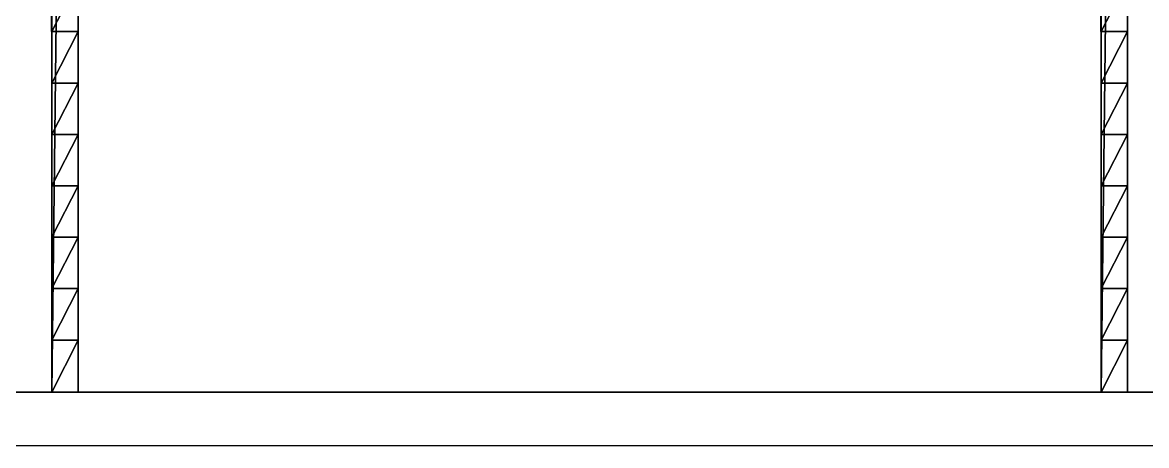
# Model space of a CAD drawing. Extents: x -275 to 275, y -480 to 0.
# Drawn here: x -82 to 130.1, y -480 to -400.3 of the extents above; entities that cross this region are included whole.
import ezdxf

# ---------------------------------------------------------------- set-up
doc = ezdxf.new("R2010")
doc.units = 0
doc.layers.get('0').update_dxf_attribs({"linetype": 'CONTINUOUS'})
doc.layers.add('BRANCO', color=7, linetype='CONTINUOUS')

msp = doc.modelspace()

# ---------------------------------------------------------------- linework, layer by layer
at = {"linetype": 'CONTINUOUS'}
msp.add_line((-275.022996, -480.045414), (275.023, -480.045414), dxfattribs=at)
msp.add_3dface([(275.023, -470), (-275.022996, -470.045414), (-275.022996, -480.045414), (275.023, -480.045414)], dxfattribs=at)
at = {"layer": 'BRANCO'}
for points in [[(-231.4779, -43.5, -74), (-231.4779, -470, -74), (231.523, -470, -74), (-231.4779, -43.5, -74)], [(-231.4779, -43.5, -74), (231.523, -470, -74), (231.523, -43.5, -74), (-231.4779, -43.5, -74)], [(-76.47697, -470, -74.00294), (-71.47697, -470, -74.00294), (-71.47697, -43.5, -74.00294), (-76.47697, -470, -74.00294)], [(-76.47697, -470, -74.00294), (-71.47697, -43.5, -74.00294), (-76.47697, -43.5, -74.00294), (-76.47697, -470, -74.00294)], [(121.523, -470, -73.99706), (126.523, -470, -73.99706), (126.523, -43.5, -73.99706), (121.523, -470, -73.99706)], [(121.523, -470, -73.99706), (126.523, -43.5, -73.99706), (121.523, -43.5, -73.99706), (121.523, -470, -73.99706)], [(-76.47697, -402.03, -11.06637), (-76.47697, -392.34, -9.63252), (-76.50066, -402.03, -74.00294), (-76.47697, -402.03, -11.06637)], [(-76.50066, -402.03, -74.00294), (-76.47697, -392.34, -9.63252), (-76.47697, -392.34, -74.00294), (-76.50066, -402.03, -74.00294)], [(-71.47697, -392.34, -9.63252), (-76.47697, -392.34, -9.63252), (-76.47697, -402.03, -11.06637), (-71.47697, -392.34, -9.63252)], [(-71.47697, -392.34, -9.63252), (-76.47697, -402.03, -11.06637), (-71.47697, -402.03, -11.06826), (-71.47697, -392.34, -9.63252)], [(-71.47697, -392.34, -9.63252), (-71.47697, -402.03, -11.06637), (-71.50066, -402.03, -74.00294), (-71.47697, -392.34, -9.63252)], [(-71.47697, -392.34, -9.63252), (-71.50066, -402.03, -74.00294), (-71.47697, -392.34, -74.00294), (-71.47697, -392.34, -9.63252)], [(121.523, -402.03, -11.06049), (121.523, -392.34, -9.626634), (121.4993, -402.03, -73.99706), (121.523, -402.03, -11.06049)], [(121.4993, -402.03, -73.99706), (121.523, -392.34, -9.626634), (121.523, -392.34, -73.99706), (121.4993, -402.03, -73.99706)], [(126.523, -392.34, -9.626634), (121.523, -392.34, -9.626634), (121.523, -402.03, -11.06049), (126.523, -392.34, -9.626634)], [(126.523, -392.34, -9.626634), (121.523, -402.03, -11.06049), (126.523, -402.03, -11.06237), (126.523, -392.34, -9.626634)], [(126.523, -392.34, -9.626634), (126.523, -402.03, -11.06049), (126.4993, -402.03, -73.99706), (126.523, -392.34, -9.626634)], [(126.523, -392.34, -9.626634), (126.4993, -402.03, -73.99706), (126.523, -392.34, -73.99706), (126.523, -392.34, -9.626634)], [(-76.47697, -411.72, -12.60156), (-76.47697, -402.03, -11.06637), (-76.47697, -411.72, -74.00294), (-76.47697, -411.72, -12.60156)], [(-76.47697, -411.72, -74.00294), (-76.47697, -402.03, -11.06637), (-76.47697, -402.03, -74.00294), (-76.47697, -411.72, -74.00294)], [(-71.47697, -402.03, -11.06637), (-76.47697, -402.03, -11.06637), (-76.47697, -411.72, -12.60156), (-71.47697, -402.03, -11.06637)], [(-71.47697, -402.03, -11.06637), (-76.47697, -411.72, -12.60156), (-71.47697, -411.72, -12.60156), (-71.47697, -402.03, -11.06637)], [(-71.47697, -402.03, -11.06637), (-71.47697, -411.72, -12.60156), (-71.47697, -411.72, -74.00294), (-71.47697, -402.03, -11.06637)], [(-71.47697, -402.03, -11.06637), (-71.47697, -411.72, -74.00294), (-71.47697, -402.03, -74.00294), (-71.47697, -402.03, -11.06637)], [(121.523, -411.72, -12.59568), (121.523, -402.03, -11.06049), (121.523, -411.72, -73.99706), (121.523, -411.72, -12.59568)], [(121.523, -411.72, -73.99706), (121.523, -402.03, -11.06049), (121.523, -402.03, -73.99706), (121.523, -411.72, -73.99706)], [(126.523, -402.03, -11.06049), (121.523, -402.03, -11.06049), (121.523, -411.72, -12.59568), (126.523, -402.03, -11.06049)], [(126.523, -402.03, -11.06049), (121.523, -411.72, -12.59568), (126.523, -411.72, -12.59568), (126.523, -402.03, -11.06049)], [(126.523, -402.03, -11.06049), (126.523, -411.72, -12.59568), (126.523, -411.72, -73.99706), (126.523, -402.03, -11.06049)], [(126.523, -402.03, -11.06049), (126.523, -411.72, -73.99706), (126.523, -402.03, -73.99706), (126.523, -402.03, -11.06049)], [(-76.47697, -421.41, -14.23859), (-76.47697, -411.72, -12.60156), (-76.47697, -421.41, -74.00294), (-76.47697, -421.41, -14.23859)], [(-76.47697, -421.41, -74.00294), (-76.47697, -411.72, -12.60156), (-76.47697, -411.72, -74.00294), (-76.47697, -421.41, -74.00294)], [(-71.47697, -411.72, -12.60156), (-76.47697, -411.72, -12.60156), (-76.47697, -421.41, -14.23859), (-71.47697, -411.72, -12.60156)], [(-71.47697, -411.72, -12.60156), (-76.47697, -421.41, -14.23859), (-71.47697, -421.41, -14.23859), (-71.47697, -411.72, -12.60156)], [(-71.47697, -411.72, -12.60156), (-71.47697, -421.41, -14.23859), (-71.47697, -421.41, -74.00294), (-71.47697, -411.72, -12.60156)], [(-71.47697, -411.72, -12.60156), (-71.47697, -421.41, -74.00294), (-71.47697, -411.72, -74.00294), (-71.47697, -411.72, -12.60156)], [(121.523, -421.41, -14.2327), (121.523, -411.72, -12.59568), (121.523, -421.41, -73.99706), (121.523, -421.41, -14.2327)], [(121.523, -421.41, -73.99706), (121.523, -411.72, -12.59568), (121.523, -411.72, -73.99706), (121.523, -421.41, -73.99706)], [(126.523, -411.72, -12.59568), (121.523, -411.72, -12.59568), (121.523, -421.41, -14.2327), (126.523, -411.72, -12.59568)], [(126.523, -411.72, -12.59568), (121.523, -421.41, -14.2327), (126.523, -421.41, -14.2327), (126.523, -411.72, -12.59568)], [(126.523, -411.72, -12.59568), (126.523, -421.41, -14.2327), (126.523, -421.41, -73.99706), (126.523, -411.72, -12.59568)], [(126.523, -411.72, -12.59568), (126.523, -421.41, -73.99706), (126.523, -411.72, -73.99706), (126.523, -411.72, -12.59568)], [(-76.47697, -431.1, -15.97797), (-76.47697, -421.41, -14.23859), (-76.47697, -431.1, -74.00294), (-76.47697, -431.1, -15.97797)], [(-76.47697, -431.1, -74.00294), (-76.47697, -421.41, -14.23859), (-76.47697, -421.41, -74.00294), (-76.47697, -431.1, -74.00294)], [(-71.47697, -421.41, -14.23859), (-76.47697, -421.41, -14.23859), (-76.47697, -431.1, -15.97797), (-71.47697, -421.41, -14.23859)], [(-71.47697, -421.41, -14.23859), (-76.47697, -431.1, -15.97797), (-71.47697, -431.1, -15.97797), (-71.47697, -421.41, -14.23859)], [(-71.47697, -421.41, -14.23859), (-71.47697, -431.1, -15.97797), (-71.47697, -431.1, -74.00294), (-71.47697, -421.41, -14.23859)], [(-71.47697, -421.41, -14.23859), (-71.47697, -431.1, -74.00294), (-71.47697, -421.41, -74.00294), (-71.47697, -421.41, -14.23859)], [(121.523, -431.1, -15.97208), (121.523, -421.41, -14.2327), (121.523, -431.1, -73.99706), (121.523, -431.1, -15.97208)], [(121.523, -431.1, -73.99706), (121.523, -421.41, -14.2327), (121.523, -421.41, -73.99706), (121.523, -431.1, -73.99706)], [(126.523, -421.41, -14.2327), (121.523, -421.41, -14.2327), (121.523, -431.1, -15.97208), (126.523, -421.41, -14.2327)], [(126.523, -421.41, -14.2327), (121.523, -431.1, -15.97208), (126.523, -431.1, -15.97208), (126.523, -421.41, -14.2327)], [(126.523, -421.41, -14.2327), (126.523, -431.1, -15.97208), (126.523, -431.1, -73.99706), (126.523, -421.41, -14.2327)], [(126.523, -421.41, -14.2327), (126.523, -431.1, -73.99706), (126.523, -421.41, -73.99706), (126.523, -421.41, -14.2327)], [(-71.47697, -431.1, -15.97797), (-76.47697, -431.1, -15.97797), (-76.48025, -440.79, -17.82028), (-71.47697, -431.1, -15.97797)], [(-71.47697, -431.1, -15.97797), (-76.48025, -440.79, -17.82028), (-71.47697, -440.79, -17.82028), (-71.47697, -431.1, -15.97797)], [(-76.47697, -440.79, -17.82028), (-76.47697, -431.1, -15.97797), (-76.47697, -440.79, -74.00294), (-76.47697, -440.79, -17.82028)], [(-76.47697, -440.79, -74.00294), (-76.47697, -431.1, -15.97797), (-76.47697, -431.1, -74.00294), (-76.47697, -440.79, -74.00294)], [(-71.47697, -431.1, -15.97797), (-71.47697, -440.79, -17.82028), (-71.47697, -440.79, -74.00294), (-71.47697, -431.1, -15.97797)], [(-71.47697, -431.1, -15.97797), (-71.47697, -440.79, -74.00294), (-71.47697, -431.1, -74.00294), (-71.47697, -431.1, -15.97797)], [(126.523, -431.1, -15.97208), (121.523, -431.1, -15.97208), (121.5198, -440.79, -17.8144), (126.523, -431.1, -15.97208)], [(126.523, -431.1, -15.97208), (121.5198, -440.79, -17.8144), (126.523, -440.79, -17.8144), (126.523, -431.1, -15.97208)], [(121.523, -440.79, -17.8144), (121.523, -431.1, -15.97208), (121.523, -440.79, -73.99706), (121.523, -440.79, -17.8144)], [(121.523, -440.79, -73.99706), (121.523, -431.1, -15.97208), (121.523, -431.1, -73.99706), (121.523, -440.79, -73.99706)], [(126.523, -431.1, -15.97208), (126.523, -440.79, -17.8144), (126.523, -440.79, -73.99706), (126.523, -431.1, -15.97208)], [(126.523, -431.1, -15.97208), (126.523, -440.79, -73.99706), (126.523, -431.1, -73.99706), (126.523, -431.1, -15.97208)], [(-76.47697, -450.48, -19.66259), (-76.48025, -440.79, -17.82028), (-76.47697, -450.48, -74.00294), (-76.47697, -450.48, -19.66259)], [(-76.47697, -450.48, -74.00294), (-76.48025, -440.79, -17.82028), (-76.47697, -440.79, -74.00294), (-76.47697, -450.48, -74.00294)], [(-71.47697, -440.79, -17.82028), (-76.47697, -440.79, -17.82028), (-76.47697, -450.48, -19.66259), (-71.47697, -440.79, -17.82028)], [(-71.47697, -440.79, -17.82028), (-76.47697, -450.48, -19.66259), (-71.47697, -450.48, -19.66259), (-71.47697, -440.79, -17.82028)], [(-71.48025, -440.79, -17.82028), (-71.47697, -450.48, -19.66259), (-71.47697, -450.48, -74.00294), (-71.48025, -440.79, -17.82028)], [(-71.48025, -440.79, -17.82028), (-71.47697, -450.48, -74.00294), (-71.47697, -440.79, -74.00294), (-71.48025, -440.79, -17.82028)], [(121.523, -450.48, -19.65671), (121.5198, -440.79, -17.8144), (121.523, -450.48, -73.99706), (121.523, -450.48, -19.65671)], [(121.523, -450.48, -73.99706), (121.5198, -440.79, -17.8144), (121.523, -440.79, -73.99706), (121.523, -450.48, -73.99706)], [(126.523, -440.79, -17.8144), (121.523, -440.79, -17.8144), (121.523, -450.48, -19.65671), (126.523, -440.79, -17.8144)], [(126.523, -440.79, -17.8144), (121.523, -450.48, -19.65671), (126.523, -450.48, -19.65671), (126.523, -440.79, -17.8144)], [(126.5198, -440.79, -17.8144), (126.523, -450.48, -19.65671), (126.523, -450.48, -73.99706), (126.5198, -440.79, -17.8144)], [(126.5198, -440.79, -17.8144), (126.523, -450.48, -73.99706), (126.523, -440.79, -73.99706), (126.5198, -440.79, -17.8144)], [(-76.47697, -460.17, -21.81615), (-76.47697, -450.48, -19.66259), (-76.48039, -460.17, -74.00294), (-76.47697, -460.17, -21.81615)], [(-76.48039, -460.17, -74.00294), (-76.47697, -450.48, -19.66259), (-76.47697, -450.48, -74.00294), (-76.48039, -460.17, -74.00294)], [(-71.47697, -450.48, -19.66259), (-76.47697, -450.48, -19.66259), (-76.47697, -460.17, -21.81615), (-71.47697, -450.48, -19.66259)], [(-71.47697, -450.48, -19.66259), (-76.47697, -460.17, -21.81615), (-71.47697, -460.17, -21.81615), (-71.47697, -450.48, -19.66259)], [(-71.47697, -450.48, -19.66259), (-71.47697, -460.17, -21.81615), (-71.48039, -460.17, -74.00294), (-71.47697, -450.48, -19.66259)], [(-71.47697, -450.48, -19.66259), (-71.48039, -460.17, -74.00294), (-71.47697, -450.48, -74.00294), (-71.47697, -450.48, -19.66259)], [(121.523, -460.17, -21.81026), (121.523, -450.48, -19.65671), (121.5196, -460.17, -73.99706), (121.523, -460.17, -21.81026)], [(121.5196, -460.17, -73.99706), (121.523, -450.48, -19.65671), (121.523, -450.48, -73.99706), (121.5196, -460.17, -73.99706)], [(126.523, -450.48, -19.65671), (121.523, -450.48, -19.65671), (121.523, -460.17, -21.81026), (126.523, -450.48, -19.65671)], [(126.523, -450.48, -19.65671), (121.523, -460.17, -21.81026), (126.523, -460.17, -21.81026), (126.523, -450.48, -19.65671)], [(126.523, -450.48, -19.65671), (126.523, -460.17, -21.81026), (126.5196, -460.17, -73.99706), (126.523, -450.48, -19.65671)], [(126.523, -450.48, -19.65671), (126.5196, -460.17, -73.99706), (126.523, -450.48, -73.99706), (126.523, -450.48, -19.65671)], [(-76.47697, -470, -24.00294), (-76.47697, -460.17, -21.81615), (-76.47697, -470, -74.00294), (-76.47697, -470, -24.00294)], [(-76.47697, -470, -74.00294), (-76.47697, -460.17, -21.81615), (-76.47697, -460.17, -74.00294), (-76.47697, -470, -74.00294)], [(-71.47697, -460.17, -21.81615), (-76.47697, -460.17, -21.81615), (-76.47697, -470, -24.00294), (-71.47697, -460.17, -21.81615)], [(-71.47697, -460.17, -21.81615), (-76.47697, -470, -24.00294), (-71.47697, -470, -24.00294), (-71.47697, -460.17, -21.81615)], [(-71.47697, -460.17, -21.81615), (-71.47697, -470, -24.00294), (-71.47697, -470, -74.00294), (-71.47697, -460.17, -21.81615)], [(-71.47697, -460.17, -21.81615), (-71.47697, -470, -74.00294), (-71.47697, -460.17, -74.00294), (-71.47697, -460.17, -21.81615)], [(121.523, -470, -23.99706), (121.523, -460.17, -21.81026), (121.523, -470, -73.99706), (121.523, -470, -23.99706)], [(121.523, -470, -73.99706), (121.523, -460.17, -21.81026), (121.523, -460.17, -73.99706), (121.523, -470, -73.99706)], [(126.523, -460.17, -21.81026), (121.523, -460.17, -21.81026), (121.523, -470, -23.99706), (126.523, -460.17, -21.81026)], [(126.523, -460.17, -21.81026), (121.523, -470, -23.99706), (126.523, -470, -23.99706), (126.523, -460.17, -21.81026)], [(126.523, -460.17, -21.81026), (126.523, -470, -23.99706), (126.523, -470, -73.99706), (126.523, -460.17, -21.81026)], [(126.523, -460.17, -21.81026), (126.523, -470, -73.99706), (126.523, -460.17, -73.99706), (126.523, -460.17, -21.81026)], [(-231.5189, -470, -0.257525), (231.523, -470), (-231.4779, -470, -74), (-231.5189, -470, -0.257525)], [(-231.4779, -470, -74), (231.523, -470), (231.523, -470, -74), (-231.4779, -470, -74)], [(-71.47697, -470, -24.00294), (-76.47697, -470, -24.00294), (-76.47697, -470, -74.00294), (-71.47697, -470, -24.00294)], [(-71.47697, -470, -24.00294), (-76.47697, -470, -74.00294), (-71.47697, -470, -74.00294), (-71.47697, -470, -24.00294)], [(126.523, -470, -23.99706), (121.523, -470, -23.99706), (121.523, -470, -73.99706), (126.523, -470, -23.99706)], [(126.523, -470, -23.99706), (121.523, -470, -73.99706), (126.523, -470, -73.99706), (126.523, -470, -23.99706)]]:
    msp.add_3dface(points, dxfattribs=at)

doc.saveas('drawing.dxf')
